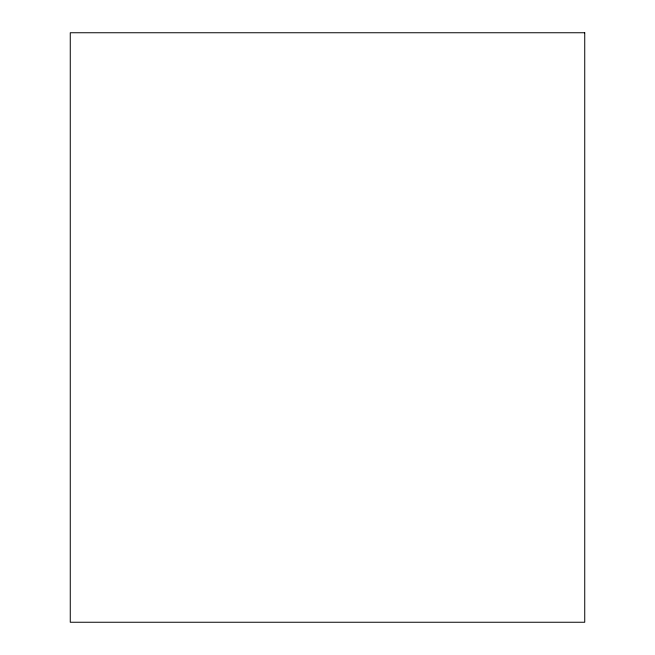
<?xml version="1.0" encoding="UTF-8"?>
<svg xmlns="http://www.w3.org/2000/svg" width="655" height="655" viewBox="0 0 655 655"><rect width="100%" height="100%" fill="white"/><g stroke="black" fill="none" stroke-linecap="round" stroke-linejoin="round"><path stroke-width="0.98" d="M584.735 32.75L70.265 32.75L70.265 622.25L584.735 622.25L584.735 32.75"/></g></svg>
